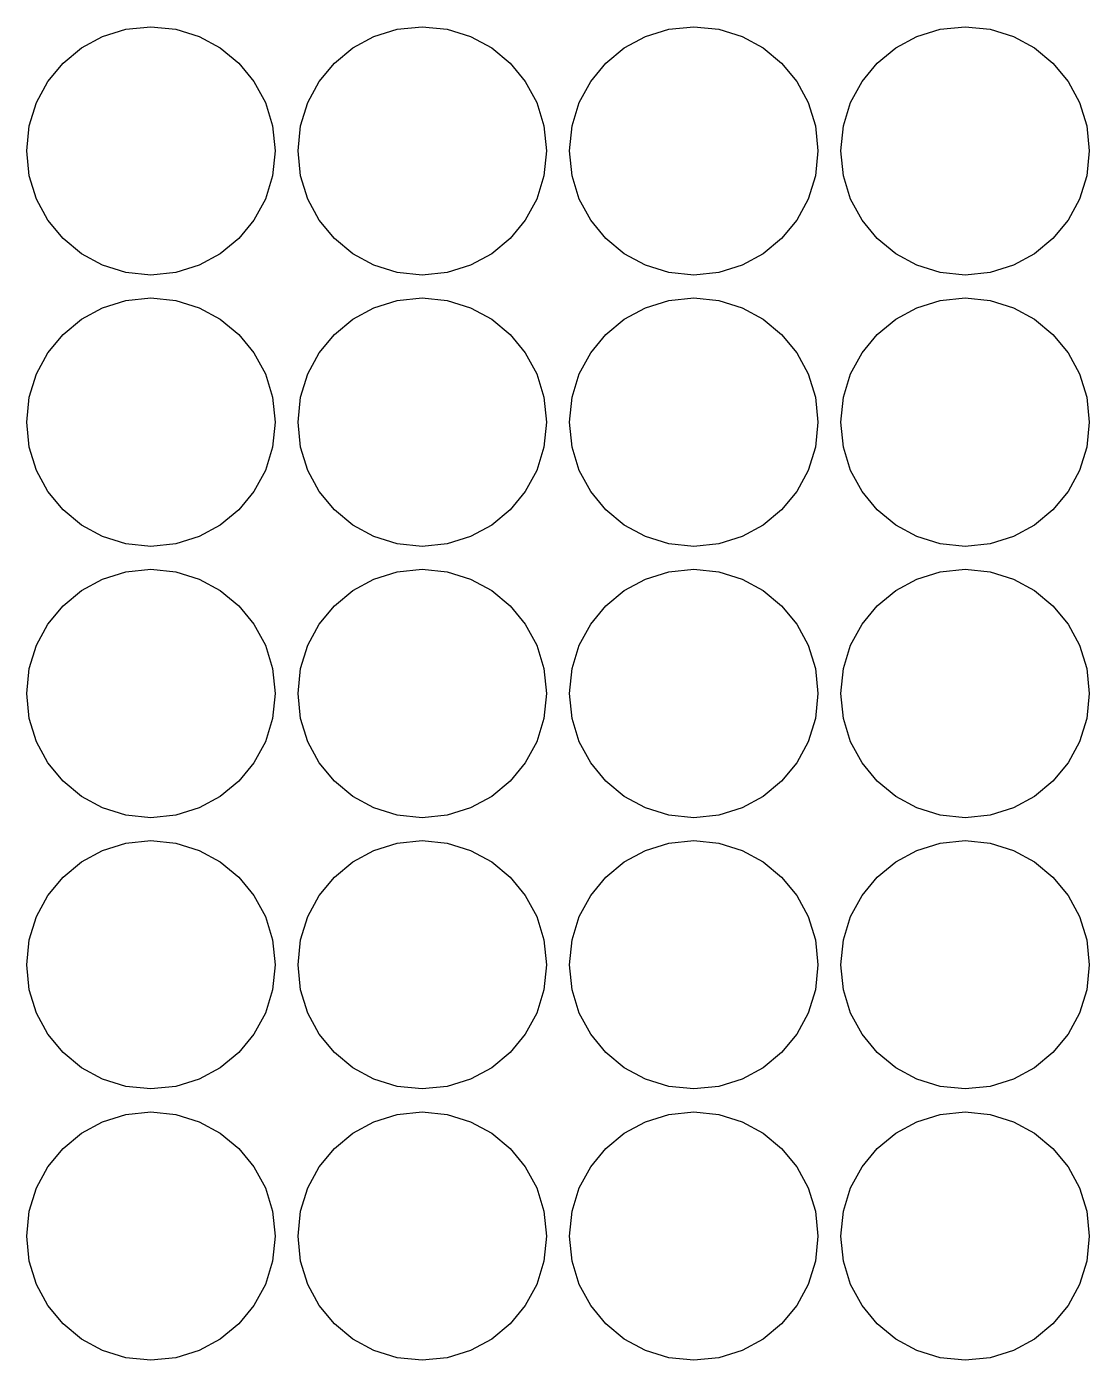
# Model space of a CAD drawing. Extents: x 0 to 93, y 0 to 447.
# Drawn here: x 0.2 to 92.6, y 0.2 to 116.2 of the extents above; entities that cross this region are included whole.
import ezdxf

# ---------------------------------------------------------------- set-up
doc = ezdxf.new("R2010")
doc.units = 0
doc.layers.get('0').update_dxf_attribs({"linetype": 'CONTINUOUS'})

msp = doc.modelspace()

# ---------------------------------------------------------------- linework, layer by layer
at = {"color": 0}
for p, q in [((8.77947, 115.943), (10.9568, 116.162)), ((10.9568, 116.162), (13.1327, 115.943)), ((32.3784, 115.943), (34.5557, 116.162)), ((34.5557, 116.162), (36.7316, 115.943)), ((55.9788, 115.943), (58.1561, 116.162)), ((58.1561, 116.162), (60.3321, 115.943)), ((79.5789, 115.943), (81.7563, 116.162)), ((81.7563, 116.162), (83.9322, 115.943)), ((4.91684, 114.318), (6.75238, 115.314)), ((6.75238, 115.314), (8.77947, 115.943)), ((13.1327, 115.943), (15.1598, 115.314)), ((15.1598, 115.314), (16.994, 114.318)), ((28.5171, 114.318), (30.3513, 115.314)), ((30.3513, 115.314), (32.3784, 115.943)), ((36.7316, 115.943), (38.7586, 115.314)), ((38.7586, 115.314), (40.5941, 114.318)), ((52.1173, 114.318), (53.9517, 115.314)), ((53.9517, 115.314), (55.9788, 115.943)), ((60.3321, 115.943), (62.3591, 115.314)), ((62.3591, 115.314), (64.1946, 114.318)), ((75.7178, 114.318), (77.5518, 115.314)), ((77.5518, 115.314), (79.5789, 115.943)), ((83.9322, 115.943), (85.9592, 115.314)), ((85.9592, 115.314), (87.7933, 114.318)), ((3.31832, 112.999), (4.91684, 114.318)), ((16.994, 114.318), (18.5925, 112.999)), ((26.9186, 112.999), (28.5171, 114.318)), ((40.5941, 114.318), (42.1929, 112.999)), ((50.5188, 112.999), (52.1173, 114.318)), ((64.1946, 114.318), (65.7916, 112.999)), ((74.1193, 112.999), (75.7178, 114.318)), ((87.7933, 114.318), (89.3921, 112.999)), ((1.99953, 111.402), (3.31832, 112.999)), ((18.5925, 112.999), (19.9113, 111.402)), ((25.5998, 111.402), (26.9186, 112.999)), ((42.1929, 112.999), (43.5116, 111.402)), ((49.2002, 111.402), (50.5188, 112.999)), ((65.7916, 112.999), (67.1103, 111.402)), ((72.8003, 111.402), (74.1193, 112.999)), ((89.3921, 112.999), (90.7108, 111.402)), ((1.00321, 109.566), (1.99953, 111.402)), ((19.9113, 111.402), (20.9076, 109.566)), ((24.6035, 109.566), (25.5998, 111.402)), ((43.5116, 111.402), (44.5079, 109.566)), ((48.2039, 109.566), (49.2002, 111.402)), ((67.1103, 111.402), (68.1069, 109.566)), ((71.804, 109.566), (72.8003, 111.402)), ((90.7108, 111.402), (91.7071, 109.566)), ((0.37483, 107.539), (1.00321, 109.566)), ((20.9076, 109.566), (21.536, 107.539)), ((23.9751, 107.539), (24.6035, 109.566)), ((44.5079, 109.566), (45.1362, 107.539)), ((47.5753, 107.539), (48.2039, 109.566)), ((68.1069, 109.566), (68.7352, 107.539)), ((71.1757, 107.539), (71.804, 109.566)), ((91.7071, 109.566), (92.3354, 107.539)), ((0.15572, 105.362), (0.37483, 107.539)), ((21.536, 107.539), (21.7565, 105.362)), ((23.756, 105.362), (23.9751, 107.539)), ((45.1362, 107.539), (45.3566, 105.362)), ((47.3562, 105.362), (47.5753, 107.539)), ((68.7352, 107.539), (68.9557, 105.362)), ((70.9567, 105.362), (71.1757, 107.539)), ((92.3354, 107.539), (92.5558, 105.362)), ((0.37483, 103.186), (0.15572, 105.362)), ((21.7565, 105.362), (21.536, 103.186)), ((23.9751, 103.186), (23.756, 105.362)), ((45.3566, 105.362), (45.1362, 103.186)), ((47.5753, 103.186), (47.3562, 105.362)), ((68.9557, 105.362), (68.7352, 103.186)), ((71.1757, 103.186), (70.9567, 105.362)), ((92.5558, 105.362), (92.3354, 103.186)), ((1.00321, 101.159), (0.37483, 103.186)), ((21.536, 103.186), (20.9076, 101.159)), ((24.6035, 101.159), (23.9751, 103.186)), ((45.1362, 103.186), (44.5079, 101.159)), ((48.2039, 101.159), (47.5753, 103.186)), ((68.7352, 103.186), (68.1069, 101.159)), ((71.804, 101.159), (71.1757, 103.186)), ((92.3354, 103.186), (91.7071, 101.159)), ((1.99953, 99.3249), (1.00321, 101.159)), ((20.9076, 101.159), (19.9113, 99.3249)), ((25.5998, 99.3249), (24.6035, 101.159)), ((44.5079, 101.159), (43.5116, 99.3249)), ((49.2002, 99.3249), (48.2039, 101.159)), ((68.1069, 101.159), (67.1103, 99.3249)), ((72.8003, 99.3249), (71.804, 101.159)), ((91.7071, 101.159), (90.7108, 99.3249)), ((3.31832, 97.7265), (1.99953, 99.3249)), ((19.9113, 99.3249), (18.5925, 97.7265)), ((26.9186, 97.7265), (25.5998, 99.3249)), ((43.5116, 99.3249), (42.1929, 97.7265)), ((50.5188, 97.7265), (49.2002, 99.3249)), ((67.1103, 99.3249), (65.7916, 97.7265)), ((74.1193, 97.7265), (72.8003, 99.3249)), ((90.7108, 99.3249), (89.3921, 97.7265)), ((4.91684, 96.4075), (3.31832, 97.7265)), ((18.5925, 97.7265), (16.994, 96.4075)), ((28.5171, 96.4075), (26.9186, 97.7265)), ((42.1929, 97.7265), (40.5941, 96.4075)), ((52.1173, 96.4075), (50.5188, 97.7265)), ((65.7916, 97.7265), (64.1946, 96.4075)), ((75.7178, 96.4075), (74.1193, 97.7265)), ((89.3921, 97.7265), (87.7933, 96.4075)), ((6.75238, 95.4112), (4.91684, 96.4075)), ((16.994, 96.4075), (15.1598, 95.4112)), ((30.3513, 95.4112), (28.5171, 96.4075)), ((40.5941, 96.4075), (38.7586, 95.4112)), ((53.9517, 95.4112), (52.1173, 96.4075)), ((64.1946, 96.4075), (62.3591, 95.4112)), ((77.5518, 95.4112), (75.7178, 96.4075)), ((87.7933, 96.4075), (85.9592, 95.4112)), ((8.77947, 94.7829), (6.75238, 95.4112)), ((15.1598, 95.4112), (13.1327, 94.7829)), ((32.3784, 94.7829), (30.3513, 95.4112)), ((38.7586, 95.4112), (36.7316, 94.7829)), ((55.9788, 94.7829), (53.9517, 95.4112)), ((62.3591, 95.4112), (60.3321, 94.7829)), ((79.5789, 94.7829), (77.5518, 95.4112)), ((85.9592, 95.4112), (83.9322, 94.7829)), ((10.9568, 94.5624), (8.77947, 94.7829)), ((13.1327, 94.7829), (10.9568, 94.5624)), ((34.5557, 94.5624), (32.3784, 94.7829)), ((36.7316, 94.7829), (34.5557, 94.5624)), ((58.1561, 94.5624), (55.9788, 94.7829)), ((60.3321, 94.7829), (58.1561, 94.5624)), ((81.7563, 94.5624), (79.5789, 94.7829)), ((83.9322, 94.7829), (81.7563, 94.5624)), ((4.91684, 90.7189), (6.75238, 91.7152)), ((6.75238, 91.7152), (8.77947, 92.3438)), ((8.77947, 92.3438), (10.9568, 92.5629)), ((10.9568, 92.5629), (13.1327, 92.3438)), ((13.1327, 92.3438), (15.1598, 91.7152)), ((15.1598, 91.7152), (16.994, 90.7189)), ((28.5171, 90.7189), (30.3513, 91.7152)), ((30.3513, 91.7152), (32.3784, 92.3438)), ((32.3784, 92.3438), (34.5557, 92.5629)), ((34.5557, 92.5629), (36.7316, 92.3438)), ((36.7316, 92.3438), (38.7586, 91.7152)), ((38.7586, 91.7152), (40.5941, 90.7189)), ((52.1173, 90.7189), (53.9517, 91.7152)), ((53.9517, 91.7152), (55.9788, 92.3438)), ((55.9788, 92.3438), (58.1561, 92.5629)), ((58.1561, 92.5629), (60.3321, 92.3438)), ((60.3321, 92.3438), (62.3591, 91.7152)), ((62.3591, 91.7152), (64.1946, 90.7189)), ((75.7178, 90.7189), (77.5518, 91.7152)), ((77.5518, 91.7152), (79.5789, 92.3438)), ((79.5789, 92.3438), (81.7563, 92.5629)), ((81.7563, 92.5629), (83.9322, 92.3438)), ((83.9322, 92.3438), (85.9592, 91.7152)), ((85.9592, 91.7152), (87.7933, 90.7189)), ((3.31832, 89.4002), (4.91684, 90.7189)), ((16.994, 90.7189), (18.5925, 89.4002)), ((26.9186, 89.4002), (28.5171, 90.7189)), ((40.5941, 90.7189), (42.1929, 89.4002)), ((50.5188, 89.4002), (52.1173, 90.7189)), ((64.1946, 90.7189), (65.7916, 89.4002)), ((74.1193, 89.4002), (75.7178, 90.7189)), ((87.7933, 90.7189), (89.3921, 89.4002)), ((1.99953, 87.8018), (3.31832, 89.4002)), ((18.5925, 89.4002), (19.9113, 87.8018)), ((25.5998, 87.8018), (26.9186, 89.4002)), ((42.1929, 89.4002), (43.5116, 87.8018)), ((49.2002, 87.8018), (50.5188, 89.4002)), ((65.7916, 89.4002), (67.1103, 87.8018)), ((72.8003, 87.8018), (74.1193, 89.4002)), ((89.3921, 89.4002), (90.7108, 87.8018)), ((1.00321, 85.9663), (1.99953, 87.8018)), ((19.9113, 87.8018), (20.9076, 85.9663)), ((24.6035, 85.9663), (25.5998, 87.8018)), ((43.5116, 87.8018), (44.5079, 85.9663)), ((48.2039, 85.9663), (49.2002, 87.8018)), ((67.1103, 87.8018), (68.1069, 85.9663)), ((71.804, 85.9663), (72.8003, 87.8018)), ((90.7108, 87.8018), (91.7071, 85.9663)), ((0.37483, 83.9392), (1.00321, 85.9663)), ((20.9076, 85.9663), (21.536, 83.9392)), ((23.9751, 83.9392), (24.6035, 85.9663)), ((44.5079, 85.9663), (45.1362, 83.9392)), ((47.5753, 83.9392), (48.2039, 85.9663)), ((68.1069, 85.9663), (68.7352, 83.9392)), ((71.1757, 83.9392), (71.804, 85.9663)), ((91.7071, 85.9663), (92.3354, 83.9392)), ((0.15572, 81.7619), (0.37483, 83.9392)), ((21.536, 83.9392), (21.7565, 81.7619)), ((23.756, 81.7619), (23.9751, 83.9392)), ((45.1362, 83.9392), (45.3566, 81.7619)), ((47.3562, 81.7619), (47.5753, 83.9392)), ((68.7352, 83.9392), (68.9557, 81.7619)), ((70.9567, 81.7619), (71.1757, 83.9392)), ((92.3354, 83.9392), (92.5558, 81.7619)), ((0.37483, 79.586), (0.15572, 81.7619)), ((21.7565, 81.7619), (21.536, 79.586)), ((23.9751, 79.586), (23.756, 81.7619)), ((45.3566, 81.7619), (45.1362, 79.586)), ((47.5753, 79.586), (47.3562, 81.7619)), ((68.9557, 81.7619), (68.7352, 79.586)), ((71.1757, 79.586), (70.9567, 81.7619)), ((92.5558, 81.7619), (92.3354, 79.586)), ((1.00321, 77.5589), (0.37483, 79.586)), ((21.536, 79.586), (20.9076, 77.5589)), ((24.6035, 77.5589), (23.9751, 79.586)), ((45.1362, 79.586), (44.5079, 77.5589)), ((48.2039, 77.5589), (47.5753, 79.586)), ((68.7352, 79.586), (68.1069, 77.5589)), ((71.804, 77.5589), (71.1757, 79.586)), ((92.3354, 79.586), (91.7071, 77.5589)), ((1.99953, 75.7245), (1.00321, 77.5589)), ((20.9076, 77.5589), (19.9113, 75.7245)), ((25.5998, 75.7245), (24.6035, 77.5589)), ((44.5079, 77.5589), (43.5116, 75.7245)), ((49.2002, 75.7245), (48.2039, 77.5589)), ((68.1069, 77.5589), (67.1103, 75.7245)), ((72.8003, 75.7245), (71.804, 77.5589)), ((91.7071, 77.5589), (90.7108, 75.7245)), ((3.31832, 74.126), (1.99953, 75.7245)), ((19.9113, 75.7245), (18.5925, 74.126)), ((26.9186, 74.126), (25.5998, 75.7245)), ((43.5116, 75.7245), (42.1929, 74.126)), ((50.5188, 74.126), (49.2002, 75.7245)), ((67.1103, 75.7245), (65.7916, 74.126)), ((74.1193, 74.126), (72.8003, 75.7245)), ((90.7108, 75.7245), (89.3921, 74.126)), ((4.91684, 72.8073), (3.31832, 74.126)), ((18.5925, 74.126), (16.994, 72.8073)), ((28.5171, 72.8073), (26.9186, 74.126)), ((42.1929, 74.126), (40.5941, 72.8073)), ((52.1173, 72.8073), (50.5188, 74.126)), ((65.7916, 74.126), (64.1946, 72.8073)), ((75.7178, 72.8073), (74.1193, 74.126)), ((89.3921, 74.126), (87.7933, 72.8073)), ((6.75238, 71.8111), (4.91684, 72.8073)), ((16.994, 72.8073), (15.1598, 71.8111)), ((30.3513, 71.8111), (28.5171, 72.8073)), ((40.5941, 72.8073), (38.7586, 71.8111)), ((53.9517, 71.8111), (52.1173, 72.8073)), ((64.1946, 72.8073), (62.3591, 71.8111)), ((77.5518, 71.8111), (75.7178, 72.8073)), ((87.7933, 72.8073), (85.9592, 71.8111)), ((8.77947, 71.1824), (6.75238, 71.8111)), ((10.9568, 70.962), (8.77947, 71.1824)), ((13.1327, 71.1824), (10.9568, 70.962)), ((15.1598, 71.8111), (13.1327, 71.1824)), ((32.3784, 71.1824), (30.3513, 71.8111)), ((34.5557, 70.962), (32.3784, 71.1824)), ((36.7316, 71.1824), (34.5557, 70.962)), ((38.7586, 71.8111), (36.7316, 71.1824)), ((55.9788, 71.1824), (53.9517, 71.8111)), ((58.1561, 70.962), (55.9788, 71.1824)), ((60.3321, 71.1824), (58.1561, 70.962)), ((62.3591, 71.8111), (60.3321, 71.1824)), ((79.5789, 71.1824), (77.5518, 71.8111)), ((81.7563, 70.962), (79.5789, 71.1824)), ((83.9322, 71.1824), (81.7563, 70.962)), ((85.9592, 71.8111), (83.9322, 71.1824)), ((6.75238, 68.115), (8.77947, 68.7433)), ((8.77947, 68.7433), (10.9568, 68.9624)), ((10.9568, 68.9624), (13.1327, 68.7433)), ((13.1327, 68.7433), (15.1598, 68.115)), ((30.3513, 68.115), (32.3784, 68.7433)), ((32.3784, 68.7433), (34.5557, 68.9624)), ((34.5557, 68.9624), (36.7316, 68.7433)), ((36.7316, 68.7433), (38.7586, 68.115)), ((53.9517, 68.115), (55.9788, 68.7433)), ((55.9788, 68.7433), (58.1561, 68.9624)), ((58.1561, 68.9624), (60.3321, 68.7433)), ((60.3321, 68.7433), (62.3591, 68.115)), ((77.5518, 68.115), (79.5789, 68.7433)), ((79.5789, 68.7433), (81.7563, 68.9624)), ((81.7563, 68.9624), (83.9322, 68.7433)), ((83.9322, 68.7433), (85.9592, 68.115)), ((4.91684, 67.1188), (6.75238, 68.115)), ((15.1598, 68.115), (16.994, 67.1188)), ((28.5171, 67.1188), (30.3513, 68.115)), ((38.7586, 68.115), (40.5941, 67.1188)), ((52.1173, 67.1188), (53.9517, 68.115)), ((62.3591, 68.115), (64.1946, 67.1188)), ((75.7178, 67.1188), (77.5518, 68.115)), ((85.9592, 68.115), (87.7933, 67.1188)), ((3.31832, 65.8001), (4.91684, 67.1188)), ((16.994, 67.1188), (18.5925, 65.8001)), ((26.9186, 65.8001), (28.5171, 67.1188)), ((40.5941, 67.1188), (42.1929, 65.8001)), ((50.5188, 65.8001), (52.1173, 67.1188)), ((64.1946, 67.1188), (65.7916, 65.8001)), ((74.1193, 65.8001), (75.7178, 67.1188)), ((87.7933, 67.1188), (89.3921, 65.8001)), ((1.99953, 64.2013), (3.31832, 65.8001)), ((18.5925, 65.8001), (19.9113, 64.2013)), ((25.5998, 64.2013), (26.9186, 65.8001)), ((42.1929, 65.8001), (43.5116, 64.2013)), ((49.2002, 64.2013), (50.5188, 65.8001)), ((65.7916, 65.8001), (67.1103, 64.2013)), ((72.8003, 64.2013), (74.1193, 65.8001)), ((89.3921, 65.8001), (90.7108, 64.2013)), ((1.00321, 62.3672), (1.99953, 64.2013)), ((19.9113, 64.2013), (20.9076, 62.3672)), ((24.6035, 62.3672), (25.5998, 64.2013)), ((43.5116, 64.2013), (44.5079, 62.3672)), ((48.2039, 62.3672), (49.2002, 64.2013)), ((67.1103, 64.2013), (68.1069, 62.3672)), ((71.804, 62.3672), (72.8003, 64.2013)), ((90.7108, 64.2013), (91.7071, 62.3672)), ((0.37483, 60.3402), (1.00321, 62.3672)), ((20.9076, 62.3672), (21.536, 60.3402)), ((23.9751, 60.3402), (24.6035, 62.3672)), ((44.5079, 62.3672), (45.1362, 60.3402)), ((47.5753, 60.3402), (48.2039, 62.3672)), ((68.1069, 62.3672), (68.7352, 60.3402)), ((71.1757, 60.3402), (71.804, 62.3672)), ((91.7071, 62.3672), (92.3354, 60.3402)), ((0.15572, 58.1628), (0.37483, 60.3402)), ((21.536, 60.3402), (21.7565, 58.1628)), ((23.756, 58.1628), (23.9751, 60.3402)), ((45.1362, 60.3402), (45.3566, 58.1628)), ((47.3562, 58.1628), (47.5753, 60.3402)), ((68.7352, 60.3402), (68.9557, 58.1628)), ((70.9567, 58.1628), (71.1757, 60.3402)), ((92.3354, 60.3402), (92.5558, 58.1628)), ((0.37483, 55.9869), (0.15572, 58.1628)), ((21.7565, 58.1628), (21.536, 55.9869)), ((23.9751, 55.9869), (23.756, 58.1628)), ((45.3566, 58.1628), (45.1362, 55.9869)), ((47.5753, 55.9869), (47.3562, 58.1628)), ((68.9557, 58.1628), (68.7352, 55.9869)), ((71.1757, 55.9869), (70.9567, 58.1628)), ((92.5558, 58.1628), (92.3354, 55.9869)), ((1.00321, 53.9598), (0.37483, 55.9869)), ((21.536, 55.9869), (20.9076, 53.9598)), ((24.6035, 53.9598), (23.9751, 55.9869)), ((45.1362, 55.9869), (44.5079, 53.9598)), ((48.2039, 53.9598), (47.5753, 55.9869)), ((68.7352, 55.9869), (68.1069, 53.9598)), ((71.804, 53.9598), (71.1757, 55.9869)), ((92.3354, 55.9869), (91.7071, 53.9598)), ((1.99953, 52.1243), (1.00321, 53.9598)), ((20.9076, 53.9598), (19.9113, 52.1243)), ((25.5998, 52.1243), (24.6035, 53.9598)), ((44.5079, 53.9598), (43.5116, 52.1243)), ((49.2002, 52.1243), (48.2039, 53.9598)), ((68.1069, 53.9598), (67.1103, 52.1243)), ((72.8003, 52.1243), (71.804, 53.9598)), ((91.7071, 53.9598), (90.7108, 52.1243)), ((3.31832, 50.5259), (1.99953, 52.1243)), ((19.9113, 52.1243), (18.5925, 50.5259)), ((26.9186, 50.5259), (25.5998, 52.1243)), ((43.5116, 52.1243), (42.1929, 50.5259)), ((50.5188, 50.5259), (49.2002, 52.1243)), ((67.1103, 52.1243), (65.7916, 50.5259)), ((74.1193, 50.5259), (72.8003, 52.1243)), ((90.7108, 52.1243), (89.3921, 50.5259)), ((4.91684, 49.2069), (3.31832, 50.5259)), ((18.5925, 50.5259), (16.994, 49.2069)), ((28.5171, 49.2069), (26.9186, 50.5259)), ((42.1929, 50.5259), (40.5941, 49.2069)), ((52.1173, 49.2069), (50.5188, 50.5259)), ((65.7916, 50.5259), (64.1946, 49.2069)), ((75.7178, 49.2069), (74.1193, 50.5259)), ((89.3921, 50.5259), (87.7933, 49.2069)), ((6.75238, 48.2106), (4.91684, 49.2069)), ((16.994, 49.2069), (15.1598, 48.2106)), ((30.3513, 48.2106), (28.5171, 49.2069)), ((40.5941, 49.2069), (38.7586, 48.2106)), ((53.9517, 48.2106), (52.1173, 49.2069)), ((64.1946, 49.2069), (62.3591, 48.2106)), ((77.5518, 48.2106), (75.7178, 49.2069)), ((87.7933, 49.2069), (85.9592, 48.2106)), ((8.77947, 47.5823), (6.75238, 48.2106)), ((10.9568, 47.3618), (8.77947, 47.5823)), ((13.1327, 47.5823), (10.9568, 47.3618)), ((15.1598, 48.2106), (13.1327, 47.5823)), ((32.3784, 47.5823), (30.3513, 48.2106)), ((34.5557, 47.3618), (32.3784, 47.5823)), ((36.7316, 47.5823), (34.5557, 47.3618)), ((38.7586, 48.2106), (36.7316, 47.5823)), ((55.9788, 47.5823), (53.9517, 48.2106)), ((58.1561, 47.3618), (55.9788, 47.5823)), ((60.3321, 47.5823), (58.1561, 47.3618)), ((62.3591, 48.2106), (60.3321, 47.5823)), ((79.5789, 47.5823), (77.5518, 48.2106)), ((81.7563, 47.3618), (79.5789, 47.5823)), ((83.9322, 47.5823), (81.7563, 47.3618)), ((85.9592, 48.2106), (83.9322, 47.5823)), ((8.77947, 45.1432), (10.9568, 45.3623)), ((10.9568, 45.3623), (13.1327, 45.1432)), ((32.3784, 45.1432), (34.5557, 45.3623)), ((34.5557, 45.3623), (36.7316, 45.1432)), ((55.9788, 45.1432), (58.1561, 45.3623)), ((58.1561, 45.3623), (60.3321, 45.1432)), ((79.5789, 45.1432), (81.7563, 45.3623)), ((81.7563, 45.3623), (83.9322, 45.1432)), ((4.91684, 43.5183), (6.75238, 44.5149)), ((6.75238, 44.5149), (8.77947, 45.1432)), ((13.1327, 45.1432), (15.1598, 44.5149)), ((15.1598, 44.5149), (16.994, 43.5183)), ((28.5171, 43.5183), (30.3513, 44.5149)), ((30.3513, 44.5149), (32.3784, 45.1432)), ((36.7316, 45.1432), (38.7586, 44.5149)), ((38.7586, 44.5149), (40.5941, 43.5183)), ((52.1173, 43.5183), (53.9517, 44.5149)), ((53.9517, 44.5149), (55.9788, 45.1432)), ((60.3321, 45.1432), (62.3591, 44.5149)), ((62.3591, 44.5149), (64.1946, 43.5183)), ((75.7178, 43.5183), (77.5518, 44.5149)), ((77.5518, 44.5149), (79.5789, 45.1432)), ((83.9322, 45.1432), (85.9592, 44.5149)), ((85.9592, 44.5149), (87.7933, 43.5183)), ((3.31832, 42.1996), (4.91684, 43.5183)), ((16.994, 43.5183), (18.5925, 42.1996)), ((26.9186, 42.1996), (28.5171, 43.5183)), ((40.5941, 43.5183), (42.1929, 42.1996)), ((50.5188, 42.1996), (52.1173, 43.5183)), ((64.1946, 43.5183), (65.7916, 42.1996)), ((74.1193, 42.1996), (75.7178, 43.5183)), ((87.7933, 43.5183), (89.3921, 42.1996)), ((1.99953, 40.6012), (3.31832, 42.1996)), ((18.5925, 42.1996), (19.9113, 40.6012)), ((25.5998, 40.6012), (26.9186, 42.1996)), ((42.1929, 42.1996), (43.5116, 40.6012)), ((49.2002, 40.6012), (50.5188, 42.1996)), ((65.7916, 42.1996), (67.1103, 40.6012)), ((72.8003, 40.6012), (74.1193, 42.1996)), ((89.3921, 42.1996), (90.7108, 40.6012)), ((1.00321, 38.7671), (1.99953, 40.6012)), ((19.9113, 40.6012), (20.9076, 38.7671)), ((24.6035, 38.7671), (25.5998, 40.6012)), ((43.5116, 40.6012), (44.5079, 38.7671)), ((48.2039, 38.7671), (49.2002, 40.6012)), ((67.1103, 40.6012), (68.1069, 38.7671)), ((71.804, 38.7671), (72.8003, 40.6012)), ((90.7108, 40.6012), (91.7071, 38.7671)), ((0.37483, 36.74), (1.00321, 38.7671)), ((20.9076, 38.7671), (21.536, 36.74)), ((23.9751, 36.74), (24.6035, 38.7671)), ((44.5079, 38.7671), (45.1362, 36.74)), ((47.5753, 36.74), (48.2039, 38.7671)), ((68.1069, 38.7671), (68.7352, 36.74)), ((71.1757, 36.74), (71.804, 38.7671)), ((91.7071, 38.7671), (92.3354, 36.74)), ((0.15572, 34.5626), (0.37483, 36.74)), ((21.536, 36.74), (21.7565, 34.5626)), ((23.756, 34.5626), (23.9751, 36.74)), ((45.1362, 36.74), (45.3566, 34.5626)), ((47.3562, 34.5626), (47.5753, 36.74)), ((68.7352, 36.74), (68.9557, 34.5626)), ((70.9567, 34.5626), (71.1757, 36.74)), ((92.3354, 36.74), (92.5558, 34.5626)), ((0.37483, 32.3867), (0.15572, 34.5626)), ((21.7565, 34.5626), (21.536, 32.3867)), ((23.9751, 32.3867), (23.756, 34.5626)), ((45.3566, 34.5626), (45.1362, 32.3867)), ((47.5753, 32.3867), (47.3562, 34.5626)), ((68.9557, 34.5626), (68.7352, 32.3867)), ((71.1757, 32.3867), (70.9567, 34.5626)), ((92.5558, 34.5626), (92.3354, 32.3867)), ((1.00321, 30.3596), (0.37483, 32.3867)), ((21.536, 32.3867), (20.9076, 30.3596)), ((24.6035, 30.3596), (23.9751, 32.3867)), ((45.1362, 32.3867), (44.5079, 30.3596)), ((48.2039, 30.3596), (47.5753, 32.3867)), ((68.7352, 32.3867), (68.1069, 30.3596)), ((71.804, 30.3596), (71.1757, 32.3867)), ((92.3354, 32.3867), (91.7071, 30.3596)), ((1.99953, 28.524), (1.00321, 30.3596)), ((20.9076, 30.3596), (19.9113, 28.524)), ((25.5998, 28.524), (24.6035, 30.3596)), ((44.5079, 30.3596), (43.5116, 28.524)), ((49.2002, 28.524), (48.2039, 30.3596)), ((68.1069, 30.3596), (67.1103, 28.524)), ((72.8003, 28.524), (71.804, 30.3596)), ((91.7071, 30.3596), (90.7108, 28.524)), ((3.31832, 26.9269), (1.99953, 28.524)), ((19.9113, 28.524), (18.5925, 26.9269)), ((26.9186, 26.9269), (25.5998, 28.524)), ((43.5116, 28.524), (42.1929, 26.9269)), ((50.5188, 26.9269), (49.2002, 28.524)), ((67.1103, 28.524), (65.7916, 26.9269)), ((74.1193, 26.9269), (72.8003, 28.524)), ((90.7108, 28.524), (89.3921, 26.9269)), ((4.91684, 25.6081), (3.31832, 26.9269)), ((18.5925, 26.9269), (16.994, 25.6081)), ((28.5171, 25.6081), (26.9186, 26.9269)), ((42.1929, 26.9269), (40.5941, 25.6081)), ((52.1173, 25.6081), (50.5188, 26.9269)), ((65.7916, 26.9269), (64.1946, 25.6081)), ((75.7178, 25.6081), (74.1193, 26.9269)), ((89.3921, 26.9269), (87.7933, 25.6081)), ((6.75238, 24.6118), (4.91684, 25.6081)), ((16.994, 25.6081), (15.1598, 24.6118)), ((30.3513, 24.6118), (28.5171, 25.6081)), ((40.5941, 25.6081), (38.7586, 24.6118)), ((53.9517, 24.6118), (52.1173, 25.6081)), ((64.1946, 25.6081), (62.3591, 24.6118)), ((77.5518, 24.6118), (75.7178, 25.6081)), ((87.7933, 25.6081), (85.9592, 24.6118)), ((8.77947, 23.9834), (6.75238, 24.6118)), ((15.1598, 24.6118), (13.1327, 23.9834)), ((32.3784, 23.9834), (30.3513, 24.6118)), ((38.7586, 24.6118), (36.7316, 23.9834)), ((55.9788, 23.9834), (53.9517, 24.6118)), ((62.3591, 24.6118), (60.3321, 23.9834)), ((79.5789, 23.9834), (77.5518, 24.6118)), ((85.9592, 24.6118), (83.9322, 23.9834)), ((10.9568, 23.7629), (8.77947, 23.9834)), ((13.1327, 23.9834), (10.9568, 23.7629)), ((34.5557, 23.7629), (32.3784, 23.9834)), ((36.7316, 23.9834), (34.5557, 23.7629)), ((58.1561, 23.7629), (55.9788, 23.9834)), ((60.3321, 23.9834), (58.1561, 23.7629)), ((81.7563, 23.7629), (79.5789, 23.9834)), ((83.9322, 23.9834), (81.7563, 23.7629)), ((4.91684, 19.9182), (6.75238, 20.9145)), ((6.75238, 20.9145), (8.77947, 21.5429)), ((8.77947, 21.5429), (10.9568, 21.762)), ((10.9568, 21.762), (13.1327, 21.5429)), ((13.1327, 21.5429), (15.1598, 20.9145)), ((15.1598, 20.9145), (16.994, 19.9182)), ((28.5171, 19.9182), (30.3513, 20.9145)), ((30.3513, 20.9145), (32.3784, 21.5429)), ((32.3784, 21.5429), (34.5557, 21.762)), ((34.5557, 21.762), (36.7316, 21.5429)), ((36.7316, 21.5429), (38.7586, 20.9145)), ((38.7586, 20.9145), (40.5941, 19.9182)), ((52.1173, 19.9182), (53.9517, 20.9145)), ((53.9517, 20.9145), (55.9788, 21.5429)), ((55.9788, 21.5429), (58.1561, 21.762)), ((58.1561, 21.762), (60.3321, 21.5429)), ((60.3321, 21.5429), (62.3591, 20.9145)), ((62.3591, 20.9145), (64.1946, 19.9182)), ((75.7178, 19.9182), (77.5518, 20.9145)), ((77.5518, 20.9145), (79.5789, 21.5429)), ((79.5789, 21.5429), (81.7563, 21.762)), ((81.7563, 21.762), (83.9322, 21.5429)), ((83.9322, 21.5429), (85.9592, 20.9145)), ((85.9592, 20.9145), (87.7933, 19.9182)), ((3.31832, 18.5994), (4.91684, 19.9182)), ((16.994, 19.9182), (18.5925, 18.5994)), ((26.9186, 18.5994), (28.5171, 19.9182)), ((40.5941, 19.9182), (42.1929, 18.5994)), ((50.5188, 18.5994), (52.1173, 19.9182)), ((64.1946, 19.9182), (65.7916, 18.5994)), ((74.1193, 18.5994), (75.7178, 19.9182)), ((87.7933, 19.9182), (89.3921, 18.5994)), ((1.99953, 17.0009), (3.31832, 18.5994)), ((18.5925, 18.5994), (19.9113, 17.0009)), ((25.5998, 17.0009), (26.9186, 18.5994)), ((42.1929, 18.5994), (43.5116, 17.0009)), ((49.2002, 17.0009), (50.5188, 18.5994)), ((65.7916, 18.5994), (67.1103, 17.0009)), ((72.8003, 17.0009), (74.1193, 18.5994)), ((89.3921, 18.5994), (90.7108, 17.0009)), ((1.00321, 15.1667), (1.99953, 17.0009)), ((19.9113, 17.0009), (20.9076, 15.1667)), ((24.6035, 15.1667), (25.5998, 17.0009)), ((43.5116, 17.0009), (44.5079, 15.1667)), ((48.2039, 15.1667), (49.2002, 17.0009)), ((67.1103, 17.0009), (68.1069, 15.1667)), ((71.804, 15.1667), (72.8003, 17.0009)), ((90.7108, 17.0009), (91.7071, 15.1667)), ((0.37483, 13.1396), (1.00321, 15.1667)), ((20.9076, 15.1667), (21.536, 13.1396)), ((23.9751, 13.1396), (24.6035, 15.1667)), ((44.5079, 15.1667), (45.1362, 13.1396)), ((47.5753, 13.1396), (48.2039, 15.1667)), ((68.1069, 15.1667), (68.7352, 13.1396)), ((71.1757, 13.1396), (71.804, 15.1667)), ((91.7071, 15.1667), (92.3354, 13.1396)), ((0.15572, 10.9623), (0.37483, 13.1396)), ((21.536, 13.1396), (21.7565, 10.9623)), ((23.756, 10.9623), (23.9751, 13.1396)), ((45.1362, 13.1396), (45.3566, 10.9623)), ((47.3562, 10.9623), (47.5753, 13.1396)), ((68.7352, 13.1396), (68.9557, 10.9623)), ((70.9567, 10.9623), (71.1757, 13.1396)), ((92.3354, 13.1396), (92.5558, 10.9623)), ((0.37483, 8.78635), (0.15572, 10.9623)), ((21.7565, 10.9623), (21.536, 8.78635)), ((23.9751, 8.78635), (23.756, 10.9623)), ((45.3566, 10.9623), (45.1362, 8.78635)), ((47.5753, 8.78635), (47.3562, 10.9623)), ((68.9557, 10.9623), (68.7352, 8.78635)), ((71.1757, 8.78635), (70.9567, 10.9623)), ((92.5558, 10.9623), (92.3354, 8.78635)), ((1.00321, 6.75929), (0.37483, 8.78635)), ((21.536, 8.78635), (20.9076, 6.75929)), ((24.6035, 6.75929), (23.9751, 8.78635)), ((45.1362, 8.78635), (44.5079, 6.75929)), ((48.2039, 6.75929), (47.5753, 8.78635)), ((68.7352, 8.78635), (68.1069, 6.75929)), ((71.804, 6.75929), (71.1757, 8.78635)), ((92.3354, 8.78635), (91.7071, 6.75929)), ((1.99953, 4.9251), (1.00321, 6.75929)), ((20.9076, 6.75929), (19.9113, 4.9251)), ((25.5998, 4.9251), (24.6035, 6.75929)), ((44.5079, 6.75929), (43.5116, 4.9251)), ((49.2002, 4.9251), (48.2039, 6.75929)), ((68.1069, 6.75929), (67.1103, 4.9251)), ((72.8003, 4.9251), (71.804, 6.75929)), ((91.7071, 6.75929), (90.7108, 4.9251)), ((3.31832, 3.32659), (1.99953, 4.9251)), ((19.9113, 4.9251), (18.5925, 3.32659)), ((26.9186, 3.32659), (25.5998, 4.9251)), ((43.5116, 4.9251), (42.1929, 3.32659)), ((50.5188, 3.32659), (49.2002, 4.9251)), ((67.1103, 4.9251), (65.7916, 3.32659)), ((74.1193, 3.32659), (72.8003, 4.9251)), ((90.7108, 4.9251), (89.3921, 3.32659)), ((4.91684, 2.0078), (3.31832, 3.32659)), ((18.5925, 3.32659), (16.994, 2.0078)), ((28.5171, 2.0078), (26.9186, 3.32659)), ((42.1929, 3.32659), (40.5941, 2.0078)), ((52.1173, 2.0078), (50.5188, 3.32659)), ((65.7916, 3.32659), (64.1946, 2.0078)), ((75.7178, 2.0078), (74.1193, 3.32659)), ((89.3921, 3.32659), (87.7933, 2.0078)), ((6.75238, 1.01148), (4.91684, 2.0078)), ((16.994, 2.0078), (15.1598, 1.01148)), ((30.3513, 1.01148), (28.5171, 2.0078)), ((40.5941, 2.0078), (38.7586, 1.01148)), ((53.9517, 1.01148), (52.1173, 2.0078)), ((64.1946, 2.0078), (62.3591, 1.01148)), ((77.5518, 1.01148), (75.7178, 2.0078)), ((87.7933, 2.0078), (85.9592, 1.01148)), ((8.77947, 0.3831), (6.75238, 1.01148)), ((10.9568, 0.16261), (8.77947, 0.3831)), ((13.1327, 0.3831), (10.9568, 0.16261)), ((15.1598, 1.01148), (13.1327, 0.3831)), ((32.3784, 0.3831), (30.3513, 1.01148)), ((34.5557, 0.16261), (32.3784, 0.3831)), ((36.7316, 0.3831), (34.5557, 0.16261)), ((38.7586, 1.01148), (36.7316, 0.3831)), ((55.9788, 0.3831), (53.9517, 1.01148)), ((58.1561, 0.16261), (55.9788, 0.3831)), ((60.3321, 0.3831), (58.1561, 0.16261)), ((62.3591, 1.01148), (60.3321, 0.3831)), ((79.5789, 0.3831), (77.5518, 1.01148)), ((81.7563, 0.16261), (79.5789, 0.3831)), ((83.9322, 0.3831), (81.7563, 0.16261)), ((85.9592, 1.01148), (83.9322, 0.3831))]:
    msp.add_line(p, q, dxfattribs=at)

doc.saveas('drawing.dxf')
